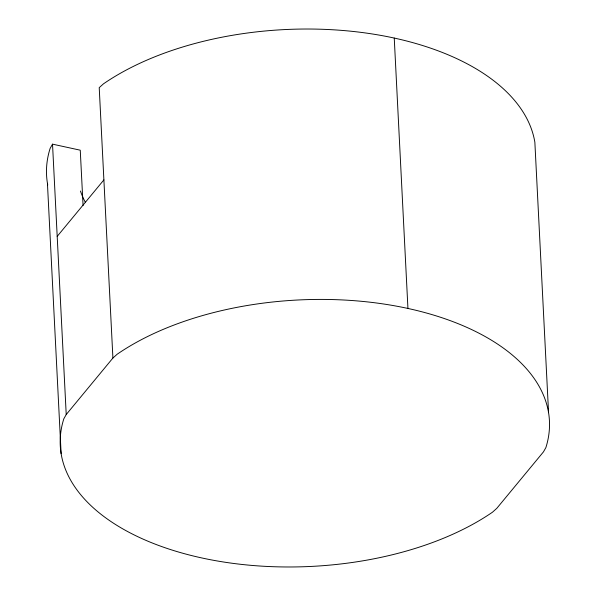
<?xml version="1.0" encoding="UTF-8"?>
<svg xmlns="http://www.w3.org/2000/svg" width="596" height="596" viewBox="0 0 596 596"><rect width="100%" height="100%" fill="white"/><g stroke="black" fill="none" stroke-linecap="round" stroke-linejoin="round"><path stroke-width="0.89" d="M83.067 205.538L80.259 150.192L52.523 144.15L50.131 148.389A244.896 133.377 -2.9 0 0 47.747 185.058M407.94 308.452A244.896 133.377 -2.9 0 0 117.196 354.21L112.912 358.04L66.223 414.54L63.832 418.779A244.896 133.377 -2.9 0 0 201.753 557.938A244.896 133.377 -2.9 0 0 492.505 512.18L496.781 508.351L543.477 451.85L545.869 447.611A244.896 133.377 -2.9 0 0 407.94 308.452L394.247 38.062M57.194 236.388L103.89 179.888M548.566 412.693L534.865 142.302A244.896 133.377 -2.9 0 0 364.402 32.817A244.896 133.377 -2.9 0 0 103.495 83.82L99.219 87.649L112.912 358.04M52.523 144.15L66.223 414.54M47.434 183.307L61.135 453.698M85.161 201.962A214.284 116.704 -2.9 0 1 80.453 191.018"/></g></svg>
